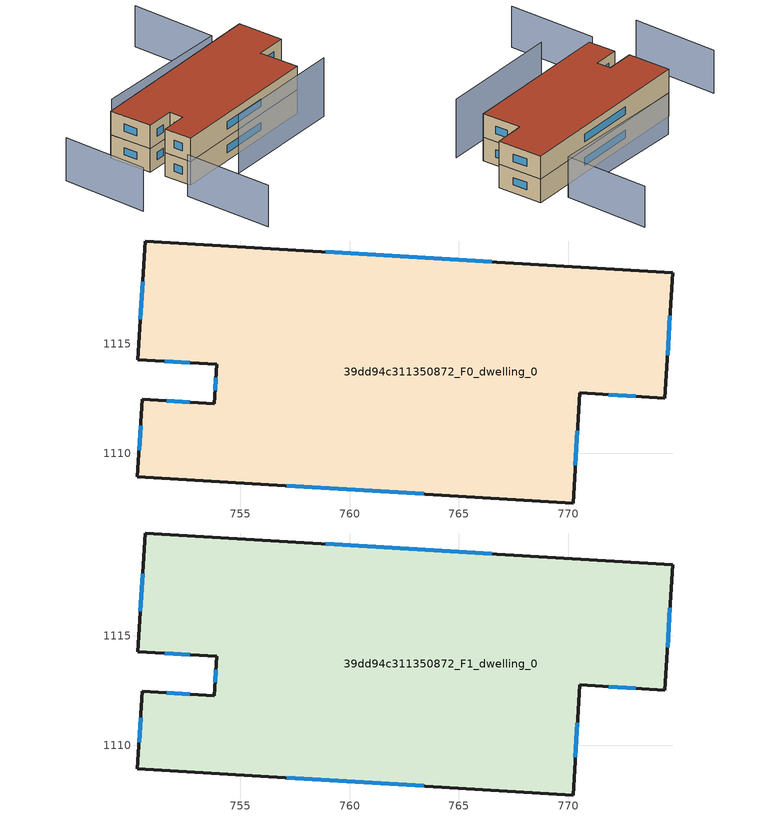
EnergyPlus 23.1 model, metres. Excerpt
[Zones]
39dd94c311350872_F0_dwelling_0
 floor ground (EU_floor_Construction): 774.77,1118.25 774.42,1112.53 770.53,1112.76 770.22,1107.73 750.3,1108.93 750.52,1112.46 753.81,1112.27 753.92,1114.06 750.33,1114.28 750.65,1119.71 z0
 wall outside (EU_wall_Construction): 750.33,1114.28 753.92,1114.06 753.81,1112.27 750.52,1112.46 750.3,1108.93 770.22,1107.73 770.53,1112.76 774.42,1112.53 774.77,1118.25 750.65,1119.71 750.33,1114.28 z0:3
 window (EU_Window_Construction): 751.56,1114.21 752.69,1114.14 / 750.54,1117.85 750.44,1116.14 / 766.51,1118.75 758.91,1119.21 / 774.54,1114.49 774.65,1116.29 / 771.86,1112.68 773.09,1112.61 / 770.33,1109.45 770.42,1111.04 / 757.12,1108.52 763.4,1108.14 / 750.44,1111.25 750.38,1110.14 / 752.68,1112.33 751.64,1112.4 / 753.88,1113.45 753.85,1112.88 z1.03:1.97
39dd94c311350872_F1_dwelling_0
 floor to 39dd94c311350872_F0_dwelling_0 (EU_floor_Construction): 774.76,1118.25 774.42,1112.53 770.52,1112.76 770.22,1107.73 750.3,1108.93 750.52,1112.46 753.81,1112.27 753.92,1114.06 750.32,1114.28 750.65,1119.71 z3
 wall outside (EU_wall_Construction): 750.33,1114.28 753.92,1114.06 753.81,1112.27 750.52,1112.46 750.3,1108.93 770.22,1107.73 770.53,1112.76 774.42,1112.53 774.77,1118.25 750.65,1119.71 750.33,1114.28 z3:6
 window (EU_Window_Construction): 751.56,1114.21 752.69,1114.14 / 750.54,1117.85 750.44,1116.14 / 766.51,1118.75 758.91,1119.21 / 774.54,1114.49 774.65,1116.29 / 771.86,1112.68 773.09,1112.61 / 770.33,1109.45 770.42,1111.04 / 757.12,1108.52 763.4,1108.14 / 750.44,1111.25 750.38,1110.14 / 752.68,1112.33 751.64,1112.4 / 753.88,1113.45 753.85,1112.88 z4.03:4.97
 roof outside (EU_roof_Construction): 770.22,1107.73 770.53,1112.76 774.42,1112.53 774.77,1118.25 750.65,1119.71 750.33,1114.28 753.92,1114.06 753.81,1112.27 750.52,1112.46 750.3,1108.93 z6
shading: 755.42,1105.92 771.28,1104.87 z0:7.5; 748.04,1107.88 747.09,1096.67 z0:5.3; 743.67,1121.13 742.61,1110.26 z0:5.5; 773.08,1130.91 772.07,1120.15 / 772.07,1120.15 754.14,1121.84 z0:5.2
[Building]
EU S2 Campaign: North Axis=0; Terrain=City; Solar Distribution=FullExterior
[Site:Location]
Cape.Town.Intl.AP: Latitude=-33.965; Longitude=18.602; Time Zone=2; Elevation=46
[SizingPeriod:WeatherFileDays]
AnnualSizingPeriod: Begin Month=1; Begin Day of Month=1; End Month=12; End Day of Month=31; Day of Week for Start Day=Monday; Use Weather File Daylight Saving Period=No; Use Weather File Rain and Snow Indicators=No
[MATERIAL]
EU_InternalMass_Material: Roughness=MediumRough; Thickness=0.1; Conductivity=1; Density=1800; Specific Heat=900; Thermal Absorptance=0.9; Solar Absorptance=0.7; Visible Absorptance=0.7
[MATERIAL:NOMASS] Roughness=MediumRough; Thermal Absorptance=0.9; Solar Absorptance=0.7; Visible Absorptance=0.7
Name | Thermal Resistance
EU_wall_NoMass | 0.493876
EU_roof_NoMass | 0.449382
EU_floor_NoMass | 1.25
[WINDOWMATERIAL:SIMPLEGLAZINGSYSTEM]
EU_Window_SimpleGlazing: UFactor=4.4; Solar Heat Gain Coefficient=0.85; Visible Transmittance=0.85
[CONSTRUCTION]
EU_wall_Construction: EU_wall_NoMass
EU_roof_Construction: EU_roof_NoMass
EU_floor_Construction: EU_floor_NoMass
EU_Window_Construction: EU_Window_SimpleGlazing
EU_InternalMass_Construction: EU_InternalMass_Material
[ZONE] Type=1; Multiplier=1; Ceiling Height=autocalculate; Floor Area=autocalculate; Part of Total Floor Area=Yes
Name | Volume
39dd94c311350872_F0_dwelling_0 | 699.477
39dd94c311350872_F1_dwelling_0 | 699.476
[INTERNALMASS] Construction=EU_InternalMass_Construction; Surface Area=233.159
Name | Zone or ZoneList
39dd94c311350872_F0_dwelling_0_EU_InternalMass | 39dd94c311350872_F0_dwelling_0
39dd94c311350872_F1_dwelling_0_EU_InternalMass | 39dd94c311350872_F1_dwelling_0
[OTHEREQUIPMENT] Fuel Type=Electricity; Design Level Calculation Method=Watts/Area; Power per Zone Floor Area=1; Fraction Latent=0; Fraction Radiant=0; Fraction Lost=0; Carbon Dioxide Generation Rate=0; EndUse Subcategory=EU_Step8_InternalGains
Name | Zone or ZoneList or Space or SpaceList | Schedule
EU_Step8_InternalGain_39dd94c311350872_F0_dwelling_0_f000 | 39dd94c311350872_F0_dwelling_0 | EU_Step8_GainSchedule_39dd94c311350872_F0_dwelling_0_f000
EU_Step8_InternalGain_39dd94c311350872_F1_dwelling_0_f000 | 39dd94c311350872_F1_dwelling_0 | EU_Step8_GainSchedule_39dd94c311350872_F1_dwelling_0_f000
[ZONEVENTILATION:DESIGNFLOWRATE] Schedule=EU_AlwaysOn; Design Flow Rate Calculation Method=AirChanges/Hour; Air Changes per Hour=0.64; Ventilation Type=Natural; Fan Pressure Rise=0; Fan Total Efficiency=1; Constant Term Coefficient=1; Temperature Term Coefficient=0; Velocity Term Coefficient=0; Velocity Squared Term Coefficient=0; Minimum Indoor Temperature=-100; Maximum Indoor Temperature=100; Delta Temperature=-100; Minimum Outdoor Temperature=-100; Maximum Outdoor Temperature=100; Maximum Wind Speed=40
Name | Zone or ZoneList or Space or SpaceList
EU_ConstantAir_39dd94c311350872_F0_dwelling_0 | 39dd94c311350872_F0_dwelling_0
EU_ConstantAir_39dd94c311350872_F1_dwelling_0 | 39dd94c311350872_F1_dwelling_0
[HVACTEMPLATE:THERMOSTAT] Constant Heating Setpoint=20; Constant Cooling Setpoint=50
EU_HeatOnly_39dd94c311350872_F0_dwelling_0; EU_HeatOnly_39dd94c311350872_F1_dwelling_0
[HVACTEMPLATE:ZONE:IDEALLOADSAIRSYSTEM] System Availability Schedule=EU_AlwaysOn; Maximum Heating Supply Air Temperature=50; Minimum Cooling Supply Air Temperature=13; Maximum Heating Supply Air Humidity Ratio=0.0156; Minimum Cooling Supply Air Humidity Ratio=0.0077; Heating Limit=NoLimit; Cooling Limit=NoLimit; Heating Availability Schedule=EU_AlwaysOn; Cooling Availability Schedule=EU_CoolingOff; Dehumidification Control Type=ConstantSensibleHeatRatio; Cooling Sensible Heat Ratio=0.7; Dehumidification Setpoint=60; Humidification Control Type=None; Humidification Setpoint=30; Outdoor Air Method=None; Outdoor Air Flow Rate per Person=0.00944; Outdoor Air Flow Rate per Zone Floor Area=0; Outdoor Air Flow Rate per Zone=0; Demand Controlled Ventilation Type=None; Outdoor Air Economizer Type=NoEconomizer; Heat Recovery Type=None; Sensible Heat Recovery Effectiveness=0.7; Latent Heat Recovery Effectiveness=0.65
Name | Template Thermostat
39dd94c311350872_F0_dwelling_0 | EU_HeatOnly_39dd94c311350872_F0_dwelling_0
39dd94c311350872_F1_dwelling_0 | EU_HeatOnly_39dd94c311350872_F1_dwelling_0
[SIZING:ZONE] Zone Cooling Design Supply Air Temperature Input Method=SupplyAirTemperature; Zone Cooling Design Supply Air Temperature=13; Zone Heating Design Supply Air Temperature Input Method=SupplyAirTemperature; Zone Heating Design Supply Air Temperature=50; Zone Cooling Design Supply Air Humidity Ratio=0.008; Zone Heating Design Supply Air Humidity Ratio=0.008; Cooling Design Air Flow Method=DesignDay; Cooling Design Air Flow Rate=0; Cooling Minimum Air Flow per Zone Floor Area=0.000762; Cooling Minimum Air Flow=0; Cooling Minimum Air Flow Fraction=0.2; Heating Design Air Flow Method=DesignDay; Heating Design Air Flow Rate=0; Heating Maximum Air Flow per Zone Floor Area=0.002032; Heating Maximum Air Flow=0.141576; Heating Maximum Air Flow Fraction=0.3; Account for Dedicated Outdoor Air System=No; Dedicated Outdoor Air System Control Strategy=NeutralSupplyAir; Dedicated Outdoor Air Low Setpoint Temperature for Design=autosize; Dedicated Outdoor Air High Setpoint Temperature for Design=autosize; Zone Load Sizing Method=Sensible Load Only No Latent Load; Zone Latent Cooling Design Supply Air Humidity Ratio Input Method=HumidityRatioDifference; Zone Cooling Design Supply Air Humidity Ratio Difference=0.005; Zone Latent Heating Design Supply Air Humidity Ratio Input Method=HumidityRatioDifference; Zone Humidification Design Supply Air Humidity Ratio Difference=0.005
39dd94c311350872_F0_dwelling_0; 39dd94c311350872_F1_dwelling_0
[SCHEDULE:CONSTANT]
Name | Hourly Value
EU_AlwaysOn | 1
EU_CoolingOff | 0
[SCHEDULE:FILE] Column Number=1; Rows to Skip at Top=0; Number of Hours of Data=8760; Column Separator=Comma; Interpolate to Timestep=No; Minutes per Item=60; Adjust Schedule for Daylight Savings=Yes
Name | File
EU_Step8_GainSchedule_39dd94c311350872_F0_dwelling_0_f000 | ../../schedules/39dd94c311350872/39dd94c311350872_F0_dwelling_0_f000_gain.csv
EU_Step8_GainSchedule_39dd94c311350872_F1_dwelling_0_f000 | ../../schedules/39dd94c311350872/39dd94c311350872_F1_dwelling_0_f000_gain.csv
